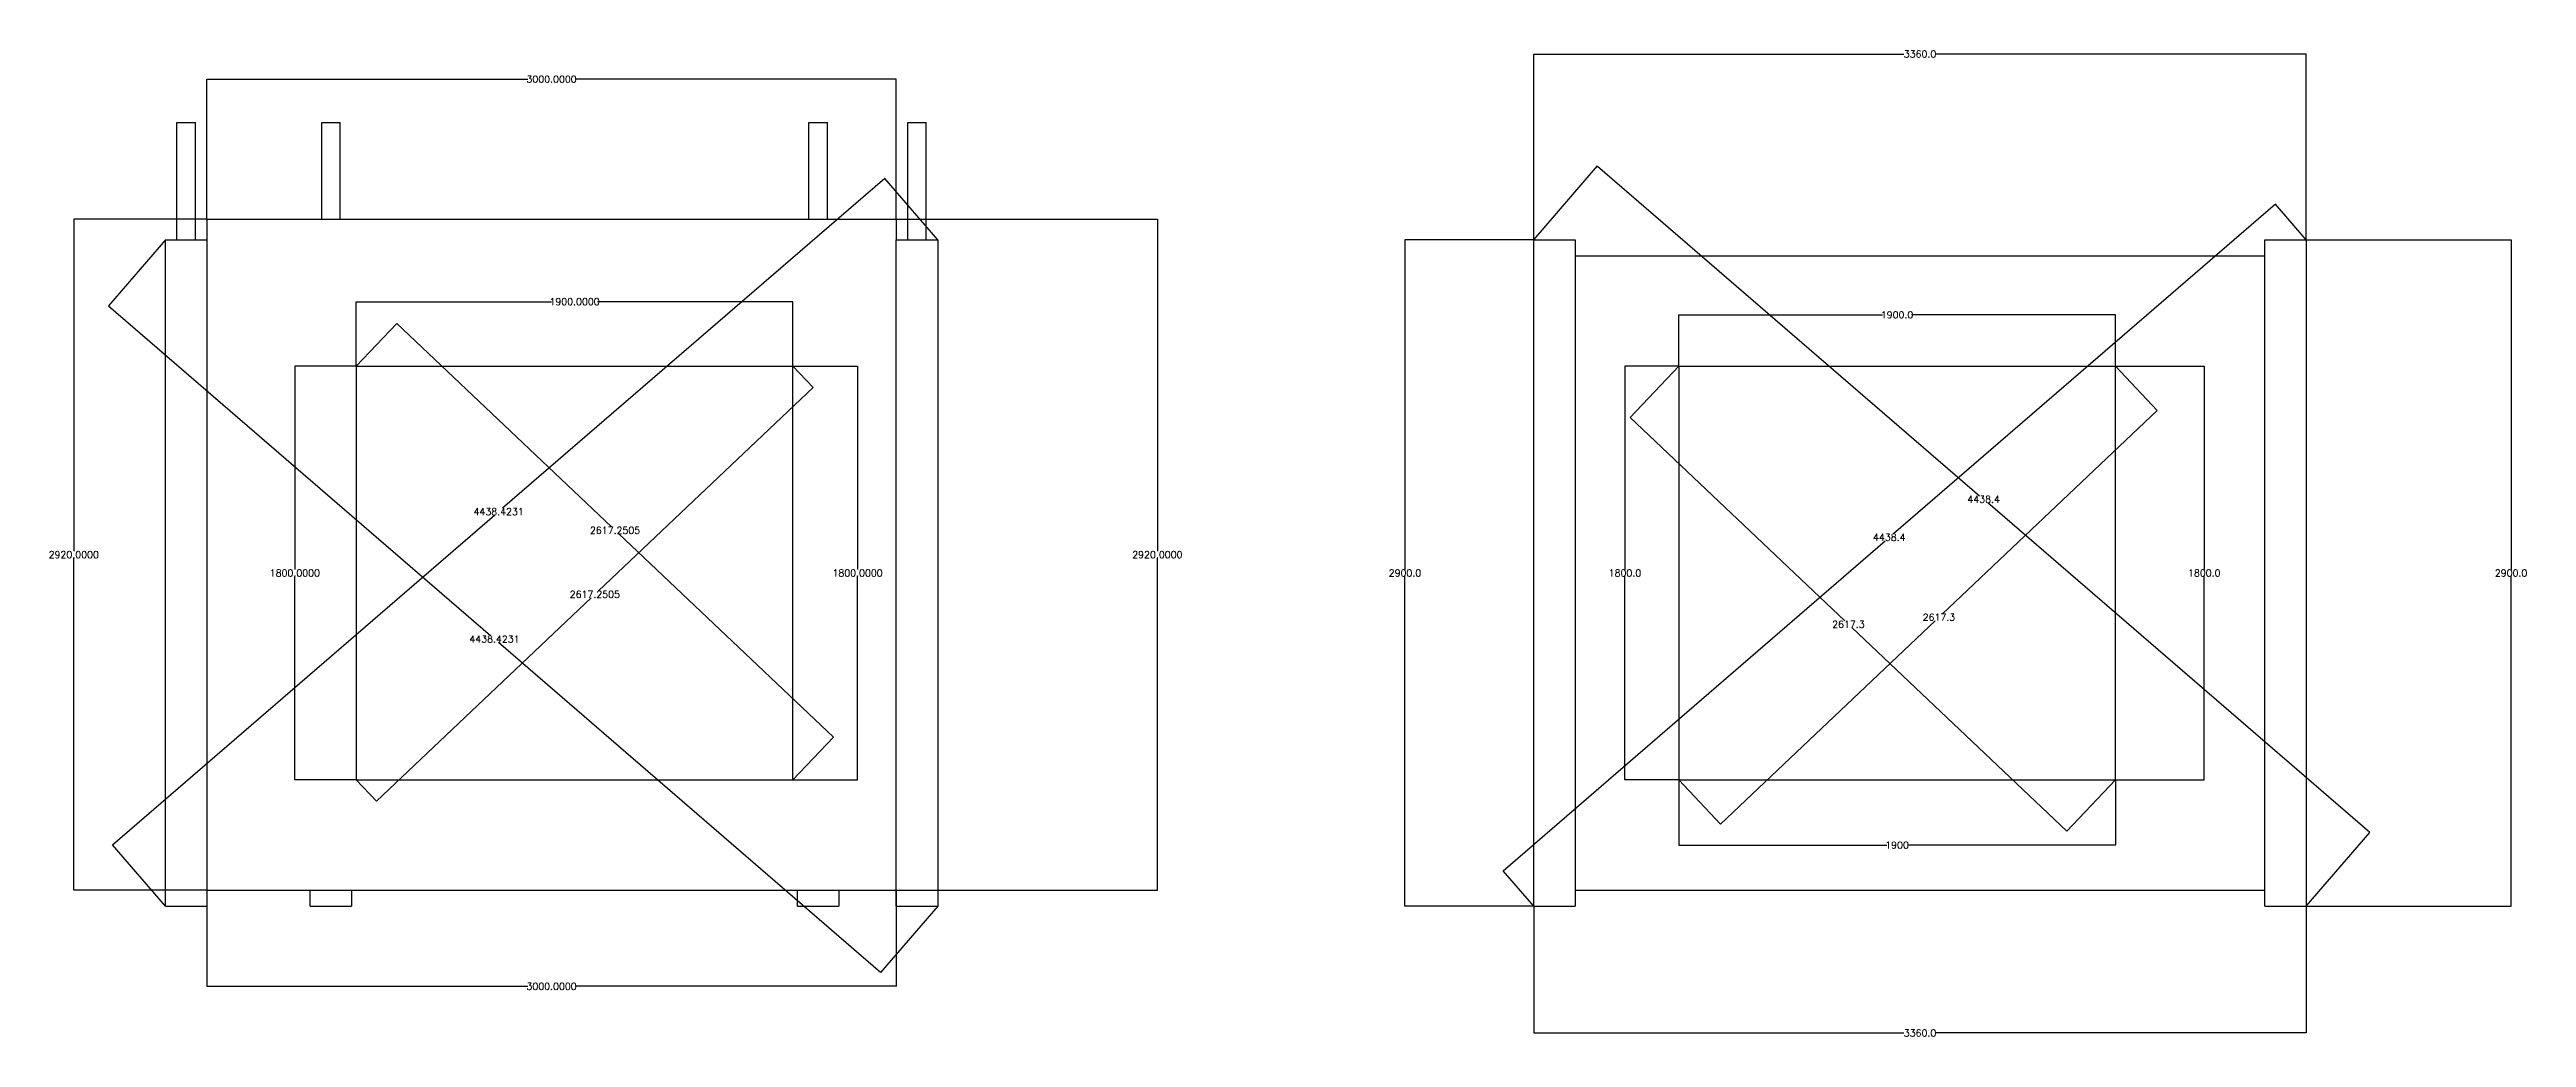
# Model space of a CAD drawing. Header units: millimetres. Extents: x 529 to 11306, y -982 to 3316.
import ezdxf

# ---------------------------------------------------------------- set-up
doc = ezdxf.new("R2010")
doc.units = ezdxf.units.MM
doc.header["$MEASUREMENT"] = 0
for name, color, linetype in [('wall_diagnol_00', 1, 'Continuous'), ('wall_diagnol_01', 1, 'Continuous'), ('wall_diagnol_10', 1, 'Continuous'), ('wall_diagnol_11', 1, 'Continuous'), ('wall_long_00', 1, 'Continuous'), ('wall_long_01', 1, 'Continuous'), ('wall_long_10', 1, 'Continuous'), ('wall_long_11', 1, 'Continuous'), ('wall_width_00', 1, 'Continuous'), ('wall_width_01', 1, 'Continuous'), ('wall_width_10', 1, 'Continuous'), ('wall_width_11', 1, 'Continuous'), ('windows_diagnol_00', 1, 'Continuous'), ('windows_diagnol_01', 1, 'Continuous'), ('windows_diagnol_10', 1, 'Continuous'), ('windows_diagnol_11', 1, 'Continuous'), ('windows_long_00', 10, 'Continuous'), ('windows_long_10', 1, 'Continuous'), ('windows_long_11', 1, 'Continuous'), ('windows_width _00', 1, 'Continuous'), ('windows_width_01', 1, 'Continuous'), ('windows_width_10', 1, 'Continuous'), ('windows_width_11', 1, 'Continuous')]:
    doc.layers.add(name, color=color, linetype=linetype)
doc.styles.get("Standard").update_dxf_attribs({"font": 'txt.shx'})
doc.dimstyles.get("Standard").update_dxf_attribs({"dimtxt": 30, "dimasz": 0.18, "dimexe": 0.18, "dimexo": 0.0625, "dimgap": 0.09, "dimtad": 0, "dimtih": 1, "dimtoh": 1, "dimdec": 4, "dimzin": 0, "dimdsep": 46, "dimtxsty": 'Standard', "dimcen": 0.09, "dimadec": 0, "dimazin": 0, "dimtfac": 1, "dimtdec": 4, "dimtofl": 0, "dimtmove": 0, "dimatfit": 3, "dimfxl": 1, "dimtolj": 1, "dimtzin": 0, "dimarcsym": 0})

# ---------------------------------------------------------------- blocks, each defined once
blk = doc.blocks.new('*D7')
at = {"layer": 'Defpoints', "color": 0, "transparency": 16777216}
for p in [(3763.081204590788, 2218.942718650731), (1863.081204590788, 1938.812348393538), (3763.081204590788, 1938.812348393538)]:
    blk.add_point(p, dxfattribs=at)
at = {"layer": 'windows_long_00', "color": 0, "lineweight": -2, "transparency": 16777216}
for p, q in [((1863.081204590788, 1938.874848393538), (1863.081204590788, 2219.122718650731)), ((1863.261204590788, 2218.942718650731), (2712.991204590788, 2218.942718650731)), ((3762.901204590788, 2218.942718650731), (2913.171204590788, 2218.942718650731)), ((3763.081204590788, 1938.874848393538), (3763.081204590788, 2219.122718650731))]:
    blk.add_line(p, q, dxfattribs=at)
at = {"layer": 'windows_long_00', "color": 0, "transparency": 16777216}
for points in [[(1863.261204590788, 2218.972718650731), (1863.261204590788, 2218.912718650731), (1863.081204590788, 2218.942718650731)], [(3762.901204590788, 2218.972718650731), (3762.901204590788, 2218.912718650731), (3763.081204590788, 2218.942718650731)]]:
    blk.add_solid(points, dxfattribs=at)
at = {"layer": 'windows_long_00', "color": 0, "transparency": 16777216, "insert": (2813.081204590788, 2218.942718650731), "char_height": 30, "attachment_point": 5}
blk.add_mtext('\\A1;1900.0000', dxfattribs=at)
blk = doc.blocks.new('*D9')
at = {"layer": 'Defpoints', "color": 0, "transparency": 16777216}
for p in [(1863.081204590789, 1938.812348393539), (1596.028968897083, 138.8123483935377), (1863.081204590789, 138.8123483935379)]:
    blk.add_point(p, dxfattribs=at)
at = {"layer": 'windows_width_01', "color": 0, "lineweight": -2, "transparency": 16777216}
for p, q in [((1863.018704590789, 1938.812348393539), (1595.848968897083, 1938.812348393539)), ((1596.028968897083, 1938.632348393539), (1596.028968897083, 1053.902348393538)), ((1596.028968897083, 138.9923483935378), (1596.028968897083, 1023.722348393538)), ((1863.018704590789, 138.8123483935379), (1595.848968897083, 138.8123483935377))]:
    blk.add_line(p, q, dxfattribs=at)
at = {"layer": 'windows_width_01', "color": 0, "transparency": 16777216}
for points in [[(1595.998968897083, 1938.632348393539), (1596.058968897083, 1938.632348393539), (1596.028968897083, 1938.812348393539)], [(1595.998968897083, 138.9923483935378), (1596.058968897083, 138.9923483935378), (1596.028968897083, 138.8123483935377)]]:
    blk.add_solid(points, dxfattribs=at)
at = {"layer": 'windows_width_01', "color": 0, "transparency": 16777216, "insert": (1596.028968897083, 1038.812348393537), "char_height": 30, "attachment_point": 5}
blk.add_mtext('\\A1;1800.0000', dxfattribs=at)
blk = doc.blocks.new('*D10')
at = {"layer": 'Defpoints', "color": 0, "transparency": 16777216}
for p in [(3763.08120459079, 1938.812348393538), (3763.08120459079, 138.8123483935377), (4044.52067364821, 138.8123483935377)]:
    blk.add_point(p, dxfattribs=at)
at = {"layer": 'windows_width _00', "color": 0, "lineweight": -2, "transparency": 16777216}
for p, q in [((3763.14370459079, 1938.812348393538), (4044.70067364821, 1938.812348393538)), ((4044.52067364821, 1938.632348393538), (4044.52067364821, 1053.902348393538)), ((4044.52067364821, 138.9923483935378), (4044.52067364821, 1023.722348393538)), ((3763.14370459079, 138.8123483935377), (4044.70067364821, 138.8123483935377))]:
    blk.add_line(p, q, dxfattribs=at)
at = {"layer": 'windows_width _00', "color": 0, "transparency": 16777216}
for points in [[(4044.490673648209, 1938.632348393538), (4044.55067364821, 1938.632348393538), (4044.52067364821, 1938.812348393538)], [(4044.49067364821, 138.9923483935378), (4044.550673648211, 138.9923483935378), (4044.52067364821, 138.8123483935377)]]:
    blk.add_solid(points, dxfattribs=at)
at = {"layer": 'windows_width _00', "color": 0, "transparency": 16777216, "insert": (4044.52067364821, 1038.812348393536), "char_height": 30, "attachment_point": 5}
blk.add_mtext('\\A1;1800.0000', dxfattribs=at)
blk = doc.blocks.new('*D11')
at = {"layer": 'Defpoints', "color": 0, "transparency": 16777216}
for p in [(4213.081204590788, 3187.474448264744), (1213.081204590788, 2578.812348393538), (4213.081204590788, 2578.812348393538)]:
    blk.add_point(p, dxfattribs=at)
at = {"layer": 'wall_long_00', "color": 0, "lineweight": -2, "transparency": 16777216}
for p, q in [((1213.081204590788, 2578.874848393537), (1213.081204590788, 3187.654448264745)), ((1213.261204590788, 3187.474448264744), (2610.491204590788, 3187.474448264744)), ((4212.901204590788, 3187.474448264744), (2815.671204590788, 3187.474448264744)), ((4213.081204590788, 2578.874848393537), (4213.081204590788, 3187.654448264745))]:
    blk.add_line(p, q, dxfattribs=at)
at = {"layer": 'wall_long_00', "color": 0, "transparency": 16777216}
for points in [[(1213.261204590788, 3187.504448264744), (1213.261204590788, 3187.444448264744), (1213.081204590788, 3187.474448264744)], [(4212.901204590788, 3187.504448264744), (4212.901204590788, 3187.444448264744), (4213.081204590788, 3187.474448264744)]]:
    blk.add_solid(points, dxfattribs=at)
at = {"layer": 'wall_long_00', "color": 0, "transparency": 16777216, "insert": (2713.081204590788, 3187.474448264744), "char_height": 30, "attachment_point": 5}
blk.add_mtext('\\A1;3000.0000', dxfattribs=at)
blk = doc.blocks.new('*D12')
at = {"layer": 'Defpoints', "color": 0, "transparency": 16777216}
for p in [(1213.081204590788, -341.1876516064622), (4213.081204590788, -341.1876516064622), (4213.081204590788, -759.4743140369246)]:
    blk.add_point(p, dxfattribs=at)
at = {"layer": 'wall_long_01', "color": 0, "lineweight": -2, "transparency": 16777216}
for p, q in [((1213.081204590788, -341.2501516064622), (1213.081204590788, -759.6543140369247)), ((4213.081204590788, -341.2501516064622), (4213.081204590788, -759.6543140369247)), ((1213.261204590788, -759.4743140369246), (2610.491204590788, -759.4743140369246)), ((4212.901204590788, -759.4743140369246), (2815.671204590788, -759.4743140369246))]:
    blk.add_line(p, q, dxfattribs=at)
at = {"layer": 'wall_long_01', "color": 0, "transparency": 16777216}
for points in [[(1213.261204590788, -759.4443140369244), (1213.261204590788, -759.5043140369246), (1213.081204590788, -759.4743140369246)], [(4212.901204590788, -759.4443140369244), (4212.901204590788, -759.5043140369246), (4213.081204590788, -759.4743140369246)]]:
    blk.add_solid(points, dxfattribs=at)
at = {"layer": 'wall_long_01', "color": 0, "transparency": 16777216, "insert": (2713.081204590788, -759.4743140369246), "char_height": 30, "attachment_point": 5}
blk.add_mtext('\\A1;3000.0000', dxfattribs=at)
blk = doc.blocks.new('*D13')
at = {"layer": 'Defpoints', "color": 0, "transparency": 16777216}
for p in [(4213.081204590789, 2578.812348393538), (4213.081204590789, -341.1876516064623), (5348.925485443516, -341.1876516064621)]:
    blk.add_point(p, dxfattribs=at)
at = {"layer": 'wall_width_00', "color": 0, "lineweight": -2, "transparency": 16777216}
for p, q in [((4213.143704590789, 2578.812348393538), (5349.105485443516, 2578.812348393539)), ((5348.925485443515, 2578.632348393539), (5348.925485443516, 1133.902348393538)), ((5348.925485443516, -341.007651606462), (5348.925485443516, 1103.722348393538)), ((4213.143704590789, -341.1876516064623), (5349.105485443517, -341.1876516064621))]:
    blk.add_line(p, q, dxfattribs=at)
at = {"layer": 'wall_width_00', "color": 0, "transparency": 16777216}
for points in [[(5348.895485443517, 2578.632348393539), (5348.955485443514, 2578.632348393539), (5348.925485443515, 2578.812348393539)], [(5348.895485443517, -341.007651606462), (5348.955485443516, -341.007651606462), (5348.925485443516, -341.1876516064621)]]:
    blk.add_solid(points, dxfattribs=at)
at = {"layer": 'wall_width_00', "color": 0, "transparency": 16777216, "insert": (5348.925485443515, 1118.812348393536), "char_height": 30, "attachment_point": 5}
blk.add_mtext('\\A1;2920.0000', dxfattribs=at)
blk = doc.blocks.new('*D14')
at = {"layer": 'Defpoints', "color": 0, "transparency": 16777216}
for p in [(1213.081204590788, 2578.812348393539), (634.1215364986567, -341.1876516064625), (1213.081204590788, -341.1876516064623)]:
    blk.add_point(p, dxfattribs=at)
at = {"layer": 'wall_width_01', "color": 0, "lineweight": -2, "transparency": 16777216}
for p, q in [((1213.018704590788, 2578.812348393539), (633.9415364986562, 2578.812348393539)), ((634.1215364986562, 2578.632348393539), (634.1215364986566, 1133.902348393538)), ((634.1215364986567, -341.0076516064624), (634.1215364986566, 1103.722348393538)), ((1213.018704590788, -341.1876516064623), (633.941536498657, -341.1876516064625))]:
    blk.add_line(p, q, dxfattribs=at)
at = {"layer": 'wall_width_01', "color": 0, "transparency": 16777216}
for points in [[(634.0915364986561, 2578.632348393539), (634.1515364986562, 2578.632348393539), (634.1215364986562, 2578.812348393539)], [(634.0915364986568, -341.0076516064624), (634.1515364986568, -341.0076516064624), (634.1215364986567, -341.1876516064625)]]:
    blk.add_solid(points, dxfattribs=at)
at = {"layer": 'wall_width_01', "color": 0, "transparency": 16777216, "insert": (634.1215364986567, 1118.812348393538), "char_height": 30, "attachment_point": 5}
blk.add_mtext('\\A1;2920.0000', dxfattribs=at)
blk = doc.blocks.new('*D15')
at = {"layer": 'Defpoints', "color": 0, "transparency": 16777216}
for p in [(10347.36882854938, 3296.707336428401), (6987.368828549382, 2488.812348393538), (10347.36882854938, 2488.812348393538)]:
    blk.add_point(p, dxfattribs=at)
at = {"layer": 'wall_long_10', "color": 0, "lineweight": -2, "transparency": 16777216}
for p, q in [((6987.368828549382, 2488.874848393538), (6987.368828549382, 3296.887336428401)), ((6987.548828549384, 3296.707336428401), (8597.27882854938, 3296.707336428401)), ((10347.18882854938, 3296.707336428401), (8737.458828549383, 3296.707336428401)), ((10347.36882854938, 2488.874848393538), (10347.36882854938, 3296.887336428401))]:
    blk.add_line(p, q, dxfattribs=at)
at = {"layer": 'wall_long_10', "color": 0, "transparency": 16777216}
for points in [[(6987.548828549384, 3296.737336428402), (6987.548828549384, 3296.677336428401), (6987.368828549382, 3296.707336428401)], [(10347.18882854938, 3296.737336428402), (10347.18882854938, 3296.677336428401), (10347.36882854938, 3296.707336428401)]]:
    blk.add_solid(points, dxfattribs=at)
at = {"layer": 'wall_long_10', "color": 0, "transparency": 16777216, "insert": (8667.36882854938, 3296.707336428401), "char_height": 30, "attachment_point": 5}
blk.add_mtext('\\A1;3360.0', dxfattribs=at)
blk = doc.blocks.new('*D16')
at = {"layer": 'Defpoints', "color": 0, "transparency": 16777216}
for p in [(6987.368828549382, -411.187651606462), (10347.36882854938, -411.187651606462), (10347.36882854938, -962.2304518776871)]:
    blk.add_point(p, dxfattribs=at)
at = {"layer": 'wall_long_11', "color": 0, "lineweight": -2, "transparency": 16777216}
for p, q in [((6987.368828549382, -411.2501516064621), (6987.368828549382, -962.4104518776873)), ((10347.36882854938, -411.2501516064621), (10347.36882854938, -962.4104518776873)), ((6987.548828549384, -962.2304518776871), (8597.27882854938, -962.2304518776871)), ((10347.18882854938, -962.2304518776871), (8737.458828549383, -962.2304518776871))]:
    blk.add_line(p, q, dxfattribs=at)
at = {"layer": 'wall_long_11', "color": 0, "transparency": 16777216}
for points in [[(6987.548828549384, -962.2004518776872), (6987.548828549384, -962.2604518776872), (6987.368828549382, -962.2304518776871)], [(10347.18882854938, -962.2004518776872), (10347.18882854938, -962.2604518776872), (10347.36882854938, -962.2304518776871)]]:
    blk.add_solid(points, dxfattribs=at)
at = {"layer": 'wall_long_11', "color": 0, "transparency": 16777216, "insert": (8667.36882854938, -962.2304518776871), "char_height": 30, "attachment_point": 5}
blk.add_mtext('\\A1;3360.0', dxfattribs=at)
blk = doc.blocks.new('*D17')
at = {"layer": 'Defpoints', "color": 0, "transparency": 16777216}
for p in [(10347.36882854938, 2488.812348393539), (10347.36882854938, -411.1876516064623), (11239.18384083663, -411.187651606462)]:
    blk.add_point(p, dxfattribs=at)
at = {"layer": 'wall_width_10', "color": 0, "lineweight": -2, "transparency": 16777216}
for p, q in [((10347.43132854938, 2488.812348393539), (11239.36384083663, 2488.812348393539)), ((11239.18384083663, 2488.632348393539), (11239.18384083663, 1053.902348393538)), ((11239.18384083663, -411.0076516064621), (11239.18384083663, 1023.722348393538)), ((10347.43132854938, -411.1876516064623), (11239.36384083663, -411.187651606462))]:
    blk.add_line(p, q, dxfattribs=at)
at = {"layer": 'wall_width_10', "color": 0, "transparency": 16777216}
for points in [[(11239.15384083663, 2488.632348393539), (11239.21384083663, 2488.632348393539), (11239.18384083663, 2488.812348393539)], [(11239.15384083663, -411.0076516064621), (11239.21384083663, -411.0076516064621), (11239.18384083663, -411.187651606462)]]:
    blk.add_solid(points, dxfattribs=at)
at = {"layer": 'wall_width_10', "color": 0, "transparency": 16777216, "insert": (11239.18384083663, 1038.812348393535), "char_height": 30, "attachment_point": 5}
blk.add_mtext('\\A1;2900.0', dxfattribs=at)
blk = doc.blocks.new('*D18')
at = {"layer": 'Defpoints', "color": 0, "transparency": 16777216}
for p in [(6987.368828549387, 2488.812348393539), (6426.278656694775, -411.1876516064624), (6987.368828549387, -411.1876516064623)]:
    blk.add_point(p, dxfattribs=at)
at = {"layer": 'wall_width_11', "color": 0, "lineweight": -2, "transparency": 16777216}
for p, q in [((6987.306328549387, 2488.812348393539), (6426.098656694773, 2488.812348393539)), ((6426.278656694774, 2488.632348393539), (6426.278656694775, 1053.902348393538)), ((6426.278656694775, -411.0076516064624), (6426.278656694775, 1023.722348393538)), ((6987.306328549387, -411.1876516064623), (6426.098656694775, -411.1876516064624))]:
    blk.add_line(p, q, dxfattribs=at)
at = {"layer": 'wall_width_11', "color": 0, "transparency": 16777216}
for points in [[(6426.248656694774, 2488.632348393539), (6426.308656694775, 2488.632348393539), (6426.278656694774, 2488.812348393539)], [(6426.248656694776, -411.0076516064624), (6426.308656694775, -411.0076516064624), (6426.278656694775, -411.1876516064624)]]:
    blk.add_solid(points, dxfattribs=at)
at = {"layer": 'wall_width_11', "color": 0, "transparency": 16777216, "insert": (6426.278656694774, 1038.812348393536), "char_height": 30, "attachment_point": 5}
blk.add_mtext('\\A1;2900.0', dxfattribs=at)
blk = doc.blocks.new('*D19')
at = {"layer": 'Defpoints', "color": 0, "transparency": 16777216}
for p in [(9517.368828549379, 2162.142970846646), (7617.36882854938, 1938.812348393537), (9517.368828549379, 1938.812348393537)]:
    blk.add_point(p, dxfattribs=at)
at = {"layer": 'windows_long_10', "color": 0, "lineweight": -2, "transparency": 16777216}
for p, q in [((7617.36882854938, 1938.874848393537), (7617.36882854938, 2162.322970846646)), ((7617.54882854938, 2162.142970846646), (8504.77882854938, 2162.142970846646)), ((9517.18882854938, 2162.142970846646), (8629.95882854938, 2162.142970846646)), ((9517.368828549379, 1938.874848393537), (9517.368828549379, 2162.322970846646))]:
    blk.add_line(p, q, dxfattribs=at)
at = {"layer": 'windows_long_10', "color": 0, "transparency": 16777216}
for points in [[(7617.54882854938, 2162.172970846647), (7617.54882854938, 2162.112970846646), (7617.36882854938, 2162.142970846646)], [(9517.18882854938, 2162.172970846647), (9517.18882854938, 2162.112970846646), (9517.368828549379, 2162.142970846646)]]:
    blk.add_solid(points, dxfattribs=at)
at = {"layer": 'windows_long_10', "color": 0, "transparency": 16777216, "insert": (8567.36882854938, 2162.142970846646), "char_height": 30, "attachment_point": 5}
blk.add_mtext('\\A1;1900.0', dxfattribs=at)
blk = doc.blocks.new('*D20')
at = {"layer": 'Defpoints', "color": 0, "transparency": 16777216}
for p in [(9517.368828549383, 1938.812348393538), (9517.368828549383, 138.8123483935372), (9904.12274583506, 138.8123483935373)]:
    blk.add_point(p, dxfattribs=at)
at = {"layer": 'windows_width_10', "color": 0, "lineweight": -2, "transparency": 16777216}
for p, q in [((9517.431328549383, 1938.812348393538), (9904.30274583506, 1938.812348393538)), ((9904.12274583506, 1938.632348393538), (9904.12274583506, 1053.902348393537)), ((9904.12274583506, 138.9923483935373), (9904.12274583506, 1023.722348393537)), ((9517.431328549383, 138.8123483935372), (9904.30274583506, 138.8123483935373))]:
    blk.add_line(p, q, dxfattribs=at)
at = {"layer": 'windows_width_10', "color": 0, "transparency": 16777216}
for points in [[(9904.09274583506, 1938.632348393538), (9904.152745835063, 1938.632348393538), (9904.12274583506, 1938.812348393538)], [(9904.09274583506, 138.9923483935373), (9904.152745835063, 138.9923483935373), (9904.12274583506, 138.8123483935373)]]:
    blk.add_solid(points, dxfattribs=at)
at = {"layer": 'windows_width_10', "color": 0, "transparency": 16777216, "insert": (9904.12274583506, 1038.812348393534), "char_height": 30, "attachment_point": 5}
blk.add_mtext('\\A1;1800.0', dxfattribs=at)
blk = doc.blocks.new('*D21')
at = {"layer": 'Defpoints', "color": 0, "transparency": 16777216}
for p in [(7617.36882854938, 138.8123483935375), (9517.368828549379, 138.8123483935372), (7617.36882854938, -145.0986579499877)]:
    blk.add_point(p, dxfattribs=at)
at = {"layer": 'windows_long_11', "color": 0, "lineweight": -2, "transparency": 16777216}
for p, q in [((7617.36882854938, 138.7498483935375), (7617.36882854938, -145.2786579499877)), ((9517.368828549379, 138.7498483935372), (9517.368828549379, -145.2786579499877)), ((7617.54882854938, -145.0986579499877), (8522.27882854938, -145.0986579499877)), ((9517.18882854938, -145.0986579499877), (8612.45882854938, -145.0986579499877))]:
    blk.add_line(p, q, dxfattribs=at)
at = {"layer": 'windows_long_11', "color": 0, "transparency": 16777216}
for points in [[(7617.54882854938, -145.0686579499877), (7617.54882854938, -145.1286579499877), (7617.36882854938, -145.0986579499877)], [(9517.18882854938, -145.0686579499877), (9517.18882854938, -145.1286579499877), (9517.368828549379, -145.0986579499877)]]:
    blk.add_solid(points, dxfattribs=at)
at = {"layer": 'windows_long_11', "color": 0, "transparency": 16777216, "insert": (8567.36882854938, -145.0986579499877), "char_height": 30, "attachment_point": 5}
blk.add_mtext('\\A1;1900', dxfattribs=at)
blk = doc.blocks.new('*D22')
at = {"layer": 'Defpoints', "color": 0, "transparency": 16777216}
for p in [(7383.416411066595, 1938.812348393538), (7617.368828549385, 1938.812348393538), (7617.368828549384, 138.8123483935375)]:
    blk.add_point(p, dxfattribs=at)
at = {"layer": 'windows_width_11', "color": 0, "lineweight": -2, "transparency": 16777216}
for p, q in [((7617.306328549386, 1938.812348393538), (7383.236411066596, 1938.812348393538)), ((7383.416411066595, 1938.632348393538), (7383.416411066595, 1053.902348393537)), ((7383.416411066595, 138.9923483935375), (7383.416411066595, 1023.722348393537)), ((7617.306328549384, 138.8123483935375), (7383.236411066596, 138.8123483935375))]:
    blk.add_line(p, q, dxfattribs=at)
at = {"layer": 'windows_width_11', "color": 0, "transparency": 16777216}
for points in [[(7383.386411066595, 1938.632348393538), (7383.446411066596, 1938.632348393538), (7383.416411066595, 1938.812348393538)], [(7383.386411066595, 138.9923483935375), (7383.446411066596, 138.9923483935375), (7383.416411066595, 138.8123483935375)]]:
    blk.add_solid(points, dxfattribs=at)
at = {"layer": 'windows_width_11', "color": 0, "transparency": 16777216, "insert": (7383.416411066594, 1038.812348393535), "char_height": 30, "attachment_point": 5}
blk.add_mtext('\\A1;1800.0', dxfattribs=at)
blk = doc.blocks.new('*D23')
at = {"layer": 'Defpoints', "color": 0, "transparency": 16777216}
for p in [(1863.081204590788, 1938.812348393538), (3939.256851827002, 324.7755315873189), (3763.081204590788, 138.8123483935376)]:
    blk.add_point(p, dxfattribs=at)
at = {"layer": 'windows_diagnol_01', "color": 0, "lineweight": -2, "transparency": 16777216}
for p, q in [((1863.124188631282, 1938.857720436281), (2039.380645863626, 2124.906203070422)), ((2039.387523310105, 2124.651737550696), (2973.328518493669, 1239.865531587319)), ((3939.1261803439, 324.8993256239428), (3005.185185160335, 1209.685531587319)), ((3763.124188631283, 138.8577204362816), (3939.380645863626, 324.9062030704215))]:
    blk.add_line(p, q, dxfattribs=at)
at = {"layer": 'windows_diagnol_01', "color": 0, "transparency": 16777216}
for points in [[(2039.408155649543, 2124.673516131213), (2039.366890970668, 2124.629958970178), (2039.256851827002, 2124.77553158732)], [(3939.146812683338, 324.9211042044599), (3939.105548004461, 324.8775470434253), (3939.256851827002, 324.7755315873189)]]:
    blk.add_solid(points, dxfattribs=at)
at = {"layer": 'windows_diagnol_01', "color": 0, "transparency": 16777216, "insert": (2989.256851827003, 1224.775531587319), "char_height": 30, "attachment_point": 5}
blk.add_mtext('\\A1;2617.2505', dxfattribs=at)
blk = doc.blocks.new('*D24')
at = {"layer": 'Defpoints', "color": 0, "transparency": 16777216}
for p in [(3763.081204590788, 1938.812348393538), (1863.081204590788, 138.8123483935376), (1951.306334290507, 45.68582259938954)]:
    blk.add_point(p, dxfattribs=at)
at = {"layer": 'windows_diagnol_00', "color": 0, "lineweight": -2, "transparency": 16777216}
for p, q in [((3851.175662807405, 1845.562028562765), (2917.234667623841, 960.7758225993894)), ((3763.124188631282, 1938.766976350794), (3851.430128327132, 1845.555151116286)), ((1951.43700577361, 45.80961663601351), (2885.378000957175, 930.5958225993892)), ((1863.124188631282, 138.7669763507934), (1951.430128327131, 45.55515111628642))]:
    blk.add_line(p, q, dxfattribs=at)
at = {"layer": 'windows_diagnol_00', "color": 0, "transparency": 16777216}
for points in [[(3851.155030467968, 1845.583807143282), (3851.196295146844, 1845.540249982248), (3851.306334290508, 1845.685822599389)], [(1951.416373434173, 45.83139521653071), (1951.457638113047, 45.78783805549631), (1951.306334290507, 45.68582259938954)]]:
    blk.add_solid(points, dxfattribs=at)
at = {"layer": 'windows_diagnol_00', "color": 0, "transparency": 16777216, "insert": (2901.306334290507, 945.6858225993894), "char_height": 30, "attachment_point": 5}
blk.add_mtext('\\A1;2617.2505', dxfattribs=at)
blk = doc.blocks.new('*D25')
at = {"layer": 'Defpoints', "color": 0, "transparency": 16777216}
for p in [(7617.36882854938, 1938.812348393538), (9517.368828549379, 138.8123483935377), (9305.825536426224, -84.4833488475706)]:
    blk.add_point(p, dxfattribs=at)
at = {"layer": 'windows_diagnol_11', "color": 0, "lineweight": -2, "transparency": 16777216}
for p, q in [((7617.325844508886, 1938.766976350794), (7405.7017423896, 1715.385979669327)), ((7405.956207909328, 1715.392857115805), (8339.897203092894, 830.606651152429)), ((9305.694864943123, -84.35955481094607), (8371.75386975956, 800.4266511524281)), ((9517.325844508885, 138.7669763507938), (9305.7017423896, -84.61402033067316))]:
    blk.add_line(p, q, dxfattribs=at)
at = {"layer": 'windows_diagnol_11', "color": 0, "transparency": 16777216}
for points in [[(7405.976840248766, 1715.414635696322), (7405.935575569891, 1715.371078535288), (7405.825536426227, 1715.516651152429)], [(9305.715497282561, -84.33777623042899), (9305.674232603684, -84.38133339146316), (9305.825536426224, -84.4833488475706)]]:
    blk.add_solid(points, dxfattribs=at)
at = {"layer": 'windows_diagnol_11', "color": 0, "transparency": 16777216, "insert": (8355.82553642622, 815.5166511524297), "char_height": 30, "attachment_point": 5}
blk.add_mtext('\\A1;2617.3', dxfattribs=at)
blk = doc.blocks.new('*D26')
at = {"layer": 'Defpoints', "color": 0, "transparency": 16777216}
for p in [(9517.368828549379, 1938.812348393537), (7617.368828549381, 138.8123483935377), (7799.555444001549, -53.49574569486321)]:
    blk.add_point(p, dxfattribs=at)
at = {"layer": 'windows_diagnol_10', "color": 0, "lineweight": -2, "transparency": 16777216}
for p, q in [((9517.411812589875, 1938.766976350793), (9699.679238038178, 1746.373582822032)), ((9699.424772518449, 1746.380460268511), (8765.483777334885, 861.5942543051355)), ((7799.686115484654, -53.37195165823914), (8733.627110668214, 831.414254305135)), ((7617.411812589875, 138.7669763507938), (7799.679238038173, -53.62641717796623))]:
    blk.add_line(p, q, dxfattribs=at)
at = {"layer": 'windows_diagnol_10', "color": 0, "transparency": 16777216}
for points in [[(9699.40414017901, 1746.402238849028), (9699.445404857885, 1746.358681687994), (9699.55544400155, 1746.504254305135)], [(7799.665483145216, -53.35017307772203), (7799.706747824091, -53.39373023875623), (7799.555444001549, -53.49574569486321)]]:
    blk.add_solid(points, dxfattribs=at)
at = {"layer": 'windows_diagnol_10', "color": 0, "transparency": 16777216, "insert": (8749.55544400155, 846.5042543051356), "char_height": 30, "attachment_point": 5}
blk.add_mtext('\\A1;2617.3', dxfattribs=at)
blk = doc.blocks.new('*D27')
at = {"layer": 'Defpoints', "color": 0, "transparency": 16777216}
for p in [(1033.081204590788, 2488.812348393538), (4393.081204590788, -411.1876516064626), (4144.811070528422, -698.838565554582)]:
    blk.add_point(p, dxfattribs=at)
at = {"layer": 'wall_diagnol_01', "color": 0, "lineweight": -2, "transparency": 16777216}
for p, q in [((1033.040368015693, 2488.765034292738), (784.6934611921477, 2201.025169835114)), ((784.9473351387253, 2201.043825109143), (2447.327484321526, 766.2514344454172)), ((4144.674805918119, -698.7209562183084), (2482.294656735319, 736.0714344454171)), ((4393.040368015692, -411.2349657072623), (4144.693461192149, -698.9748301648855))]:
    blk.add_line(p, q, dxfattribs=at)
at = {"layer": 'wall_diagnol_01', "color": 0, "transparency": 16777216}
for points in [[(784.9669366947712, 2201.066535877527), (784.9277335826796, 2201.021114340759), (784.8110705284217, 2201.161434445417)], [(4144.694407474164, -698.6982454499243), (4144.655204362073, -698.7436669866922), (4144.811070528422, -698.838565554582)]]:
    blk.add_solid(points, dxfattribs=at)
at = {"layer": 'wall_diagnol_01', "color": 0, "transparency": 16777216, "insert": (2464.811070528422, 751.1614344454171), "char_height": 30, "attachment_point": 5}
blk.add_mtext('\\A1;4438.4231', dxfattribs=at)
blk = doc.blocks.new('*D28')
at = {"layer": 'Defpoints', "color": 0, "transparency": 16777216}
for p in [(4162.804696893775, 2755.615474552834), (4393.081204590788, 2488.812348393538), (1033.081204590788, -411.1876516064623)]:
    blk.add_point(p, dxfattribs=at)
at = {"layer": 'wall_diagnol_00', "color": 0, "lineweight": -2, "transparency": 16777216}
for p, q in [((4162.668432283473, 2755.49786521656), (2500.288283100673, 1320.705474552834)), ((4393.040368015692, 2488.859662494338), (4162.687087557501, 2755.751739163138)), ((802.9409615040798, -144.2669161108919), (2465.321110686879, 1290.525474552834)), ((1033.040368015693, -411.1403375056624), (802.6870875575021, -144.2482608368622))]:
    blk.add_line(p, q, dxfattribs=at)
at = {"layer": 'wall_diagnol_00', "color": 0, "transparency": 16777216}
for points in [[(4162.648830727428, 2755.520575984944), (4162.688033839518, 2755.475154448177), (4162.804696893775, 2755.615474552834)], [(802.9213599480339, -144.2442053425079), (802.9605630601253, -144.2896268792758), (802.804696893776, -144.3845254471658)]]:
    blk.add_solid(points, dxfattribs=at)
at = {"layer": 'wall_diagnol_00', "color": 0, "transparency": 16777216, "insert": (2482.804696893776, 1305.615474552834), "char_height": 30, "attachment_point": 5}
blk.add_mtext('\\A1;4438.4231', dxfattribs=at)
blk = doc.blocks.new('*D29')
at = {"layer": 'Defpoints', "color": 0, "transparency": 16777216}
for p in [(6987.368828549382, 2488.812348393539), (10624.36362701769, -90.25574717421387), (10347.36882854938, -411.187651606463)]:
    blk.add_point(p, dxfattribs=at)
at = {"layer": 'wall_diagnol_11', "color": 0, "lineweight": -2, "transparency": 16777216}
for p, q in [((6987.409665124477, 2488.859662494338), (7264.481236353969, 2809.880517436091)), ((7264.499891627996, 2809.626643489513), (8926.880040810796, 1374.834252825786)), ((10624.22736240738, -90.13813783793921), (8961.847213224588, 1344.654252825786)), ((10347.40966512447, -411.1403375056633), (10624.48123635396, -90.11948256390951))]:
    blk.add_line(p, q, dxfattribs=at)
at = {"layer": 'wall_diagnol_11', "color": 0, "transparency": 16777216}
for points in [[(7264.519493184043, 2809.649354257897), (7264.480290071951, 2809.60393272113), (7264.363627017694, 2809.744252825787)], [(10624.24696396343, -90.11542706955514), (10624.20776085134, -90.16084860632236), (10624.36362701769, -90.25574717421387)]]:
    blk.add_solid(points, dxfattribs=at)
at = {"layer": 'wall_diagnol_11', "color": 0, "transparency": 16777216, "insert": (8944.363627017692, 1359.744252825787), "char_height": 30, "attachment_point": 5}
blk.add_mtext('\\A1;4438.4', dxfattribs=at)
blk = doc.blocks.new('*D30')
at = {"layer": 'Defpoints', "color": 0, "transparency": 16777216}
for p in [(10347.36882854938, 2488.812348393537), (6853.754339564968, -256.3791402314155), (6987.368828549384, -411.1876516064626)]:
    blk.add_point(p, dxfattribs=at)
at = {"layer": 'wall_diagnol_10', "color": 0, "lineweight": -2, "transparency": 16777216}
for p, q in [((10213.61807495466, 2643.50325043231), (8551.237925771862, 1208.710859768584)), ((10347.32799197428, 2488.859662494338), (10213.63673022869, 2643.757124378888)), ((6853.890604175274, -256.2615308951413), (8516.270753358069, 1178.530859768584)), ((6987.327991974288, -411.1403375056628), (6853.636730228693, -256.2428756211116))]:
    blk.add_line(p, q, dxfattribs=at)
at = {"layer": 'wall_diagnol_10', "color": 0, "transparency": 16777216}
for points in [[(10213.59847339861, 2643.525961200694), (10213.6376765107, 2643.480539663926), (10213.75433956496, 2643.620859768584)], [(6853.871002619226, -256.2388201267577), (6853.910205731317, -256.2842416635253), (6853.754339564968, -256.3791402314155)]]:
    blk.add_solid(points, dxfattribs=at)
at = {"layer": 'wall_diagnol_10', "color": 0, "transparency": 16777216, "insert": (8533.754339564966, 1193.620859768584), "char_height": 30, "attachment_point": 5}
blk.add_mtext('\\A1;4438.4', dxfattribs=at)

msp = doc.modelspace()

# ---------------------------------------------------------------- linework, layer by layer
for p, q in [((1083.081204590788, 2488.812348393538), (1083.081204590788, 2998.812348393538)), ((1083.081204590788, 2998.812348393538), (1163.081204590788, 2998.812348393538)), ((1163.081204590788, 2488.812348393538), (1163.081204590788, 2998.812348393538)), ((1713.081204590787, 2578.812348393538), (1713.081204590787, 2998.812348393538)), ((1713.081204590787, 2998.812348393538), (1793.081204590787, 2998.812348393538)), ((1793.081204590787, 2578.812348393538), (1793.081204590787, 2998.812348393538)), ((3833.081204590789, 2578.812348393538), (3833.081204590788, 2998.812348393538)), ((3833.081204590788, 2998.812348393538), (3913.081204590788, 2998.812348393538)), ((3913.081204590788, 2578.812348393538), (3913.081204590788, 2998.812348393538)), ((4263.081204590788, 2488.812348393538), (4263.081204590788, 2998.812348393538)), ((4263.081204590788, 2998.812348393538), (4343.081204590787, 2998.812348393538)), ((4343.081204590787, 2488.812348393538), (4343.081204590787, 2998.812348393538)), ((1033.081204590788, -411.187651606462), (1033.081204590788, 2488.812348393538)), ((1033.081204590788, 2488.812348393538), (1213.081204590788, 2488.812348393538)), ((1213.081204590788, 2578.812348393538), (1213.081204590788, 2488.812348393538)), ((1213.081204590788, 2578.812348393538), (4213.081204590788, 2578.812348393537)), ((1213.081204590788, 2488.812348393538), (1213.081204590788, -411.187651606462)), ((4213.081204590788, 2578.812348393538), (4213.081204590788, 2488.812348393538)), ((4213.081204590788, -411.187651606462), (4213.081204590788, 2488.812348393538)), ((4213.081204590788, 2488.812348393538), (4393.081204590788, 2488.812348393538)), ((4393.081204590788, 2488.812348393538), (4393.081204590788, -411.187651606462)), ((6987.368828549382, -411.187651606462), (6987.368828549382, 2488.812348393538)), ((6987.368828549382, 2488.812348393538), (7167.368828549381, 2488.812348393538)), ((7167.368828549381, 2488.812348393538), (7167.368828549381, -411.187651606462)), ((10167.36882854938, -411.187651606462), (10167.36882854938, 2488.812348393538)), ((10167.36882854938, 2488.812348393538), (10347.36882854938, 2488.812348393538)), ((10347.36882854938, 2488.812348393538), (10347.36882854938, -411.187651606462)), ((7167.368828549381, 2418.812348393537), (10167.36882854938, 2418.812348393537)), ((1863.081204590788, 1938.812348393538), (3763.081204590788, 1938.812348393538)), ((1863.081204590788, 1938.812348393538), (1863.081204590788, 138.8123483935377)), ((3763.081204590788, 138.8123483935377), (3763.081204590788, 1938.812348393538)), ((7617.36882854938, 1938.812348393537), (9517.368828549379, 1938.812348393537)), ((7617.368828549381, 1938.812348393537), (7617.36882854938, 138.8123483935375)), ((9517.368828549379, 138.8123483935372), (9517.368828549379, 1938.812348393537)), ((1863.081204590788, 138.8123483935377), (3763.081204590788, 138.8123483935377)), ((7617.36882854938, 138.8123483935375), (9517.368828549379, 138.8123483935372)), ((1033.081204590788, -411.187651606462), (1213.081204590788, -411.187651606462)), ((1213.081204590788, -341.1876516064622), (4213.081204590788, -341.1876516064622)), ((1663.081204590788, -411.187651606462), (1663.081204590788, -341.1876516064622)), ((1663.081204590788, -411.187651606462), (1843.081204590788, -411.187651606462)), ((1843.081204590788, -341.1876516064622), (1843.081204590788, -411.187651606462)), ((3783.081204590788, -411.187651606462), (3783.081204590788, -341.1876516064622)), ((3783.081204590788, -411.187651606462), (3963.081204590788, -411.187651606462)), ((3963.081204590788, -341.1876516064622), (3963.081204590788, -411.187651606462)), ((4213.081204590788, -411.187651606462), (4393.081204590788, -411.187651606462)), ((6987.368828549382, -411.187651606462), (7167.368828549381, -411.187651606462)), ((7167.368828549381, -341.1876516064622), (10167.36882854938, -341.1876516064622)), ((10167.36882854938, -411.187651606462), (10347.36882854938, -411.187651606462))]:
    msp.add_line(p, q)

# ---------------------------------------------------------------- dimensions: what is measured, and where the dimension line sits
at = {"layer": 'wall_diagnol_00'}
dim = msp.add_aligned_dim(p1=(1033.081204590788, -411.187651606462), p2=(4393.081204590788, 2488.812348393538), distance=352.436062464535, dimstyle='Standard', dxfattribs=at)
dim.commit()
dim.dimension.update_dxf_attribs({"geometry": '*D28', "text_midpoint": (2482.804696893776, 1305.615474552834)})
at = {"layer": 'wall_diagnol_01'}
dim = msp.add_aligned_dim(p1=(1033.081204590788, 2488.812348393538), p2=(4393.081204590788, -411.187651606462), distance=-379.9751409796883, dimstyle='Standard', dxfattribs=at)
dim.commit()
dim.dimension.update_dxf_attribs({"geometry": '*D27', "text_midpoint": (2464.811070528422, 751.1614344454171)})
at = {"layer": 'wall_diagnol_10', "color": 143, "true_color": 0x7aafdf}
dim = msp.add_aligned_dim(p1=(10347.36882854938, 2488.812348393538), p2=(6987.368828549382, -411.187651606462), distance=-204.49573800136758, dimstyle='Standard', override={"dimdec": 1}, dxfattribs=at)
dim.commit()
dim.dimension.update_dxf_attribs({"geometry": '*D30', "text_midpoint": (8533.754339564966, 1193.620859768584)})
at = {"layer": 'wall_diagnol_11', "color": 143, "true_color": 0x7aafdf}
dim = msp.add_aligned_dim(p1=(6987.368828549382, 2488.812348393538), p2=(10347.36882854938, -411.187651606462), distance=423.937973836986, dimstyle='Standard', override={"dimdec": 1}, dxfattribs=at)
dim.commit()
dim.dimension.update_dxf_attribs({"geometry": '*D29', "text_midpoint": (8944.363627017692, 1359.744252825787)})
at = {"layer": 'wall_long_00'}
dim = msp.add_linear_dim(base=(4213.081204590788, 3187.474448264744), p1=(1213.081204590788, 2578.812348393538), p2=(4213.081204590788, 2578.812348393538), dimstyle='Standard', dxfattribs=at)
dim.commit()
dim.dimension.update_dxf_attribs({"geometry": '*D11', "text_midpoint": (2713.081204590788, 3187.474448264744)})
at = {"layer": 'wall_long_01'}
dim = msp.add_linear_dim(base=(4213.081204590788, -759.4743140369246), p1=(1213.081204590788, -341.1876516064622), p2=(4213.081204590788, -341.1876516064622), dimstyle='Standard', dxfattribs=at)
dim.commit()
dim.dimension.update_dxf_attribs({"geometry": '*D12', "text_midpoint": (2713.081204590788, -759.4743140369246)})
at = {"layer": 'wall_long_10', "color": 143, "true_color": 0x7aafdf}
dim = msp.add_linear_dim(base=(10347.36882854938, 3296.707336428401), p1=(6987.368828549382, 2488.812348393538), p2=(10347.36882854938, 2488.812348393538), dimstyle='Standard', override={"dimdec": 1}, dxfattribs=at)
dim.commit()
dim.dimension.update_dxf_attribs({"geometry": '*D15', "text_midpoint": (8667.36882854938, 3296.707336428401)})
at = {"layer": 'wall_long_11', "color": 143, "true_color": 0x7aafdf}
dim = msp.add_linear_dim(base=(10347.36882854938, -962.2304518776871), p1=(6987.368828549382, -411.187651606462), p2=(10347.36882854938, -411.187651606462), dimstyle='Standard', override={"dimdec": 1}, dxfattribs=at)
dim.commit()
dim.dimension.update_dxf_attribs({"geometry": '*D16', "text_midpoint": (8667.36882854938, -962.2304518776871)})
at = {"layer": 'wall_width_00'}
dim = msp.add_linear_dim(base=(5348.925485443516, -341.1876516064621), p1=(4213.081204590788, 2578.812348393537), p2=(4213.081204590788, -341.1876516064622), angle=90, dimstyle='Standard', dxfattribs=at)
dim.commit()
dim.dimension.update_dxf_attribs({"geometry": '*D13', "text_midpoint": (5348.925485443515, 1118.812348393536)})
at = {"layer": 'wall_width_01'}
dim = msp.add_linear_dim(base=(634.1215364986567, -341.1876516064625), p1=(1213.081204590788, 2578.812348393538), p2=(1213.081204590788, -341.1876516064622), angle=90, dimstyle='Standard', dxfattribs=at)
dim.commit()
dim.dimension.update_dxf_attribs({"geometry": '*D14', "text_midpoint": (634.1215364986567, 1118.812348393538)})
at = {"layer": 'wall_width_10', "color": 143, "true_color": 0x7aafdf}
dim = msp.add_linear_dim(base=(11239.18384083663, -411.187651606462), p1=(10347.36882854938, 2488.812348393538), p2=(10347.36882854938, -411.187651606462), angle=90, dimstyle='Standard', override={"dimdec": 1}, dxfattribs=at)
dim.commit()
dim.dimension.update_dxf_attribs({"geometry": '*D17', "text_midpoint": (11239.18384083663, 1038.812348393535)})
at = {"layer": 'wall_width_11', "color": 143, "true_color": 0x7aafdf}
dim = msp.add_linear_dim(base=(6426.278656694775, -411.1876516064624), p1=(6987.368828549382, 2488.812348393538), p2=(6987.368828549382, -411.187651606462), angle=90, dimstyle='Standard', override={"dimdec": 1}, dxfattribs=at)
dim.commit()
dim.dimension.update_dxf_attribs({"geometry": '*D18', "text_midpoint": (6426.278656694774, 1038.812348393536)})
at = {"layer": 'windows_diagnol_00'}
dim = msp.add_aligned_dim(p1=(3763.081204590788, 1938.812348393538), p2=(1863.081204590788, 138.8123483935377), distance=128.28181210530332, dimstyle='Standard', dxfattribs=at)
dim.commit()
dim.dimension.update_dxf_attribs({"geometry": '*D24', "text_midpoint": (2901.306334290507, 945.6858225993894)})
at = {"layer": 'windows_diagnol_01'}
dim = msp.add_aligned_dim(p1=(1863.081204590788, 1938.812348393538), p2=(3763.081204590788, 138.8123483935377), distance=256.1643304261209, dimstyle='Standard', dxfattribs=at)
dim.commit()
dim.dimension.update_dxf_attribs({"geometry": '*D23', "text_midpoint": (2989.256851827003, 1224.775531587319)})
at = {"layer": 'windows_diagnol_10', "color": 85, "true_color": 0x58ba48}
dim = msp.add_aligned_dim(p1=(9517.368828549379, 1938.812348393537), p2=(7617.36882854938, 138.8123483935375), distance=264.90444673849817, dimstyle='Standard', override={"dimdec": 1, "dimrnd": 0}, dxfattribs=at)
dim.commit()
dim.dimension.update_dxf_attribs({"geometry": '*D26', "text_midpoint": (8749.55544400155, 846.5042543051356)})
at = {"layer": 'windows_diagnol_11', "color": 85, "true_color": 0x58ba48}
dim = msp.add_aligned_dim(p1=(7617.36882854938, 1938.812348393537), p2=(9517.368828549379, 138.8123483935372), distance=-307.5898776759323, dimstyle='Standard', override={"dimdec": 1, "dimrnd": 0}, dxfattribs=at)
dim.commit()
dim.dimension.update_dxf_attribs({"geometry": '*D25', "text_midpoint": (8355.82553642622, 815.5166511524297)})
at = {"layer": 'windows_long_00'}
dim = msp.add_linear_dim(base=(3763.081204590788, 2218.942718650731), p1=(1863.081204590788, 1938.812348393538), p2=(3763.081204590788, 1938.812348393538), dimstyle='Standard', dxfattribs=at)
dim.commit()
dim.dimension.update_dxf_attribs({"geometry": '*D7', "text_midpoint": (2813.081204590788, 2218.942718650731)})
at = {"layer": 'windows_long_10', "color": 85, "true_color": 0x58ba48}
dim = msp.add_linear_dim(base=(9517.368828549379, 2162.142970846646), p1=(7617.36882854938, 1938.812348393537), p2=(9517.368828549379, 1938.812348393537), dimstyle='Standard', override={"dimdec": 1, "dimrnd": 0}, dxfattribs=at)
dim.commit()
dim.dimension.update_dxf_attribs({"geometry": '*D19', "text_midpoint": (8567.36882854938, 2162.142970846646)})
at = {"layer": 'windows_long_11', "color": 85, "true_color": 0x58ba48}
dim = msp.add_linear_dim(base=(7617.36882854938, -145.0986579499877), p1=(9517.368828549379, 138.8123483935372), p2=(7617.36882854938, 138.8123483935375), dimstyle='Standard', override={"dimdec": 0, "dimrnd": 0}, dxfattribs=at)
dim.commit()
dim.dimension.update_dxf_attribs({"geometry": '*D21', "text_midpoint": (8567.36882854938, -145.0986579499877)})
at = {"layer": 'windows_width _00'}
dim = msp.add_linear_dim(base=(4044.52067364821, 138.8123483935377), p1=(3763.081204590788, 1938.812348393538), p2=(3763.081204590788, 138.8123483935377), angle=90, dimstyle='Standard', dxfattribs=at)
dim.commit()
dim.dimension.update_dxf_attribs({"geometry": '*D10', "text_midpoint": (4044.52067364821, 1038.812348393536)})
at = {"layer": 'windows_width_01'}
dim = msp.add_linear_dim(base=(1596.028968897083, 138.8123483935377), p1=(1863.081204590788, 1938.812348393538), p2=(1863.081204590788, 138.8123483935377), angle=90, dimstyle='Standard', dxfattribs=at)
dim.commit()
dim.dimension.update_dxf_attribs({"geometry": '*D9', "text_midpoint": (1596.028968897083, 1038.812348393537)})
at = {"layer": 'windows_width_10', "color": 85, "true_color": 0x58ba48}
dim = msp.add_linear_dim(base=(9904.12274583506, 138.8123483935373), p1=(9517.368828549379, 1938.812348393537), p2=(9517.368828549379, 138.8123483935372), angle=90, dimstyle='Standard', override={"dimdec": 1, "dimrnd": 0}, dxfattribs=at)
dim.commit()
dim.dimension.update_dxf_attribs({"geometry": '*D20', "text_midpoint": (9904.12274583506, 1038.812348393534)})
at = {"layer": 'windows_width_11', "color": 85, "true_color": 0x58ba48}
dim = msp.add_linear_dim(base=(7383.416411066595, 1938.812348393538), p1=(7617.36882854938, 138.8123483935375), p2=(7617.368828549381, 1938.812348393537), angle=90, dimstyle='Standard', override={"dimdec": 1, "dimrnd": 0}, dxfattribs=at)
dim.commit()
dim.dimension.update_dxf_attribs({"geometry": '*D22', "text_midpoint": (7383.416411066594, 1038.812348393535)})

doc.saveas('drawing.dxf')
